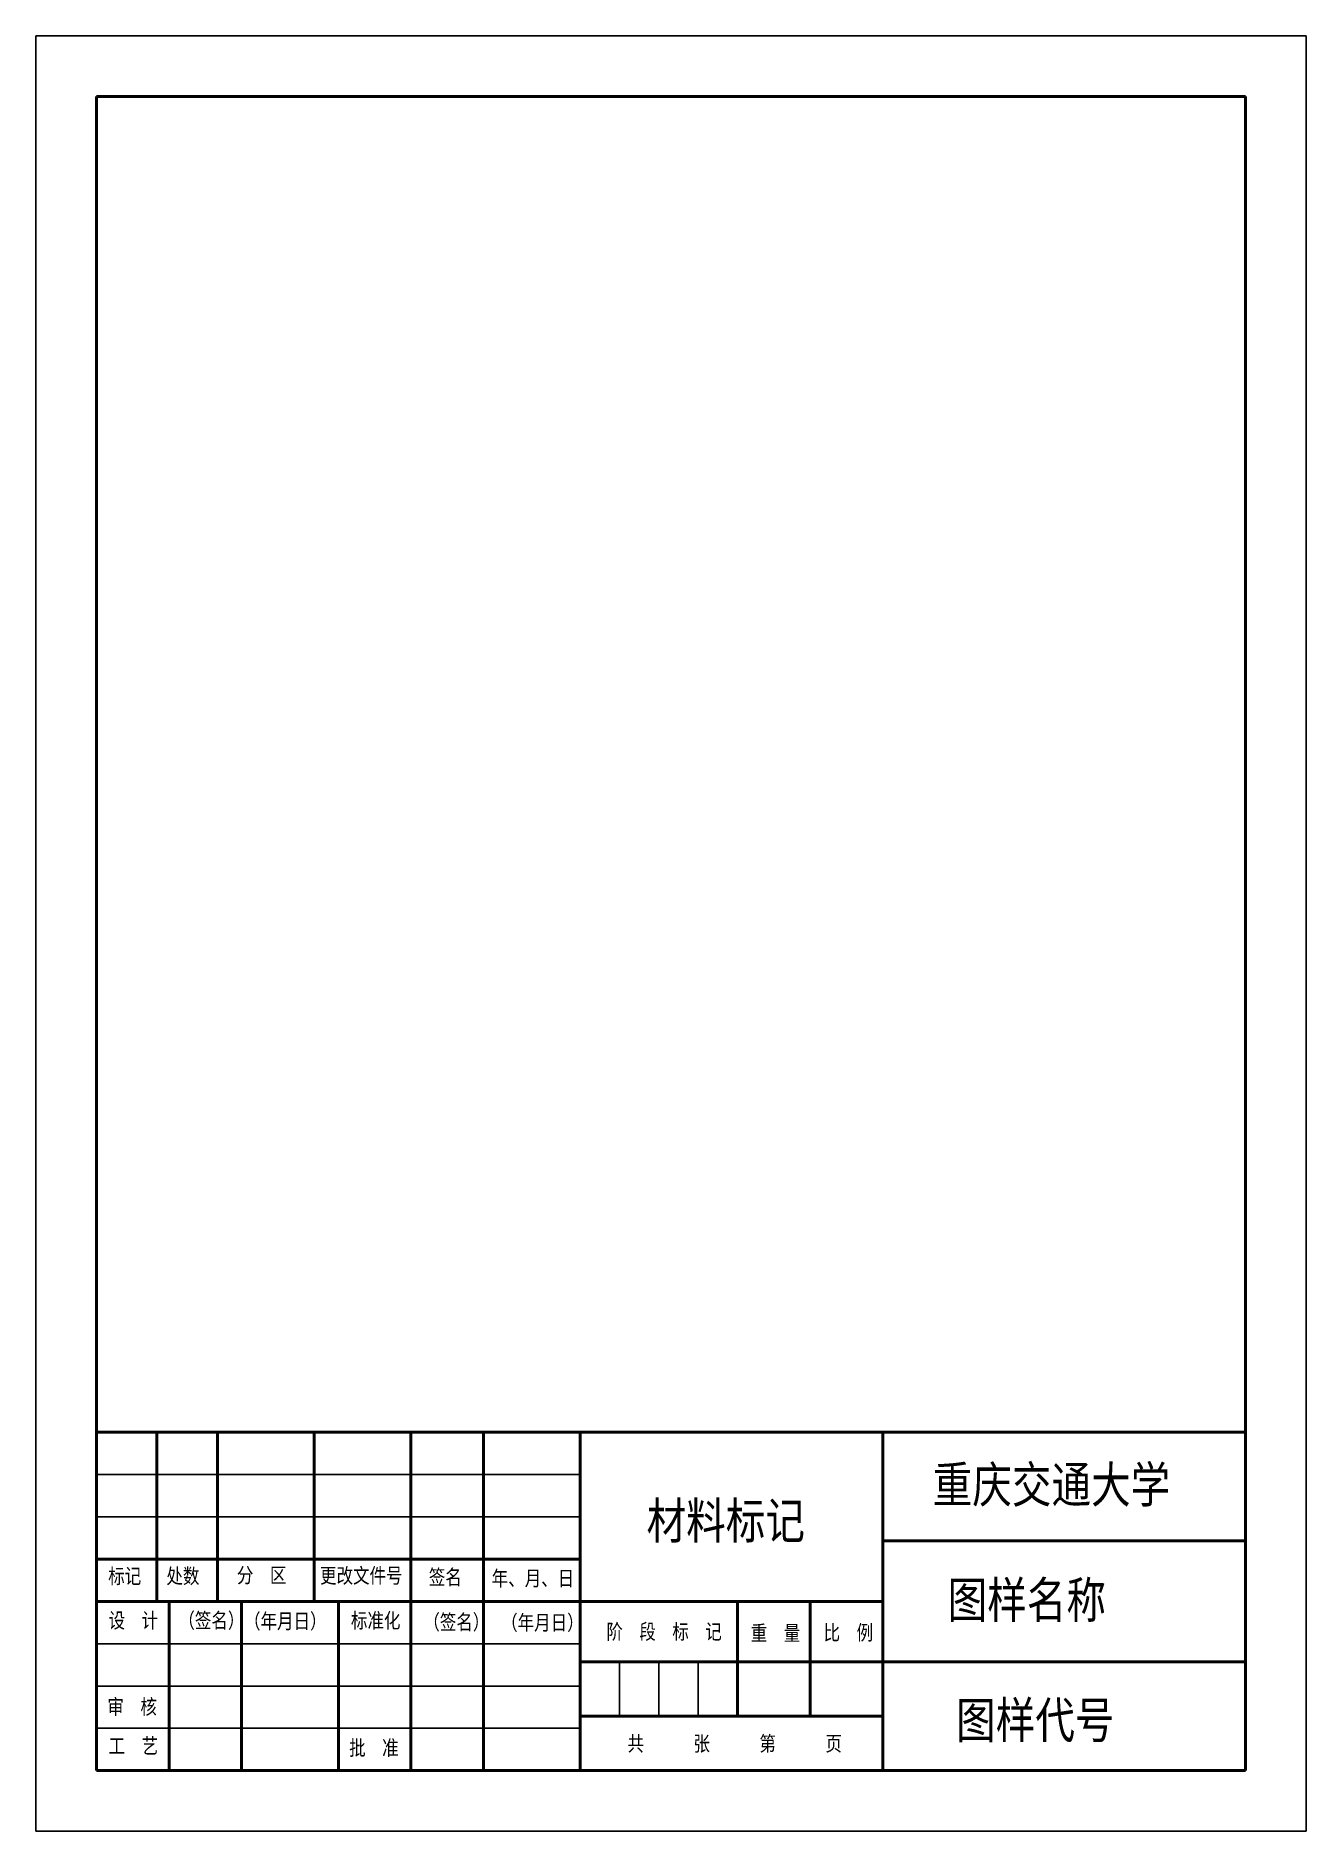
# Model space of a CAD drawing. Header units: millimetres. Extents: x 2722 to 2932, y 2487 to 2784.
import ezdxf

# ---------------------------------------------------------------- set-up
doc = ezdxf.new("R2010")
doc.units = ezdxf.units.MM
doc.layers.add('总内框线', color=7, linetype='Continuous', lineweight=50)
doc.styles.add('陈杰（2）', font='arial.ttf', dxfattribs={"width": 0.8})

msp = doc.modelspace()

# ---------------------------------------------------------------- linework, layer by layer
for p, q in [((2721.55, 2487.08), (2721.55, 2784.08)), ((2721.55, 2784.08), (2931.55, 2784.08)), ((2931.55, 2784.08), (2931.55, 2487.08)), ((2731.55, 2497.08), (2731.55, 2553.08)), ((2731.55, 2546.08), (2811.55, 2546.08)), ((2731.55, 2539.08), (2811.55, 2539.08)), ((2731.55, 2518.08), (2811.55, 2518.08)), ((2818.05, 2515.08), (2818.05, 2506.08)), ((2824.55, 2515.08), (2824.55, 2506.08)), ((2831.05, 2515.08), (2831.05, 2506.08)), ((2731.55, 2511.08), (2811.55, 2511.08)), ((2731.55, 2504.08), (2811.55, 2504.08)), ((2931.55, 2487.08), (2721.55, 2487.08))]:
    msp.add_line(p, q)
at = {"layer": '总内框线'}
for p, q in [((2731.55, 2497.08), (2731.55, 2774.08)), ((2731.55, 2774.08), (2921.55, 2774.08)), ((2921.55, 2774.08), (2921.55, 2497.08)), ((2731.55, 2553.08), (2921.55, 2553.08)), ((2741.55, 2553.08), (2741.55, 2525.08)), ((2751.55, 2553.08), (2751.55, 2525.08)), ((2767.55, 2553.08), (2767.55, 2525.08)), ((2783.55, 2553.08), (2783.55, 2525.08)), ((2795.55, 2553.08), (2795.55, 2497.08)), ((2811.55, 2553.08), (2811.55, 2497.08)), ((2861.55, 2497.08), (2861.55, 2553.08)), ((2861.55, 2535.08), (2921.55, 2535.08)), ((2731.55, 2532.08), (2811.55, 2532.08)), ((2731.55, 2525.08), (2861.55, 2525.08)), ((2743.55, 2525.08), (2743.55, 2497.08)), ((2755.55, 2525.08), (2755.55, 2497.08)), ((2771.55, 2525.08), (2771.55, 2497.08)), ((2783.55, 2525.08), (2783.55, 2497.08)), ((2837.55, 2506.08), (2837.55, 2525.08)), ((2849.55, 2506.08), (2849.55, 2525.08)), ((2811.55, 2515.08), (2861.55, 2515.08)), ((2861.55, 2515.08), (2921.55, 2515.08)), ((2811.55, 2506.08), (2861.55, 2506.08)), ((2921.55, 2497.08), (2731.55, 2497.08))]:
    msp.add_line(p, q, dxfattribs=at)

# ---------------------------------------------------------------- texts
at = {"width": 93.0193, "attachment_point": 1, "style": '陈杰（2）'}
for s, insert, char_height in [('{\\fFangSong|b0|i0|c134|p49;重庆交通大学}', (2869.81, 2547.4), 6), ('{\\fFangSong|b0|i0|c134|p49;材料标记}', (2822.51, 2541.44), 6), ('{\\fSimSun|b0|i0|c134|p2;标记}', (2733.5, 2530.52), 2.5), ('{\\fSimSun|b0|i0|c134|p2;处数}', (2743.12, 2530.53), 2.5), ('{\\fSimSun|b0|i0|c134|p2;分\u3000区}', (2754.78, 2530.66), 2.5), ('{\\fSimSun|b0|i0|c134|p2;更改文件号}', (2768.52, 2530.6), 2.5), ('{\\fSimSun|b0|i0|c134|p2;签名}', (2786.5, 2530.34), 2.5), ('{\\fSimSun|b0|i0|c134|p2;年、月、日}', (2796.9, 2530.15), 2.5), ('{\\fFangSong|b0|i0|c134|p49;图样名称}', (2872.28, 2528.31), 6), ('{\\fSimSun|b0|i0|c134|p2;设\u3000计}', (2733.56, 2523.18), 2.5), ('{\\fSimSun|b0|i0|c134|p2;（签名）}', (2745.1, 2523.18), 2.5), ('{\\fSimSun|b0|i0|c134|p2;\u3000（年月日）}', (2753.23, 2523.06), 2.5), ('{\\fSimSun|b0|i0|c134|p2;标准化}', (2773.63, 2523.16), 2.5), ('{\\fSimSun|b0|i0|c134|p2;（签名）}', (2785.6, 2522.91), 2.5), ('{\\fSimSun|b0|i0|c134|p2;（年月日）}', (2798.47, 2522.82), 2.5), ('{\\fSimSun|b0|i0|c134|p2;阶\u3000段\u3000标\u3000记}', (2815.85, 2521.33), 2.5), ('{\\fSimSun|b0|i0|c134|p2;比\u3000例}', (2851.78, 2521.17), 2.5), ('{\\fSimSun|b0|i0|c134|p2;重\u3000量}', (2839.73, 2521.1), 2.5), ('{\\fSimSun|b0|i0|c134|p2;审\u3000核}', (2733.36, 2508.91), 2.5), ('{\\fFangSong|b0|i0|c134|p49;图样代号}', (2873.68, 2508.44), 6), ('{\\fSimSun|b0|i0|c134|p2;工\u3000艺}', (2733.56, 2502.42), 2.5), ('{\\fSimSun|b0|i0|c134|p2;批\u3000准}', (2773.33, 2502.1), 2.5), ('{\\fSimSun|b0|i0|c134|p2;共\u3000\u3000\u3000张\u3000\u3000\u3000第\u3000\u3000\u3000页}', (2819.34, 2502.81), 2.5)]:
    msp.add_mtext(s, dxfattribs=dict(at, insert=insert, char_height=char_height))

doc.saveas('drawing.dxf')
